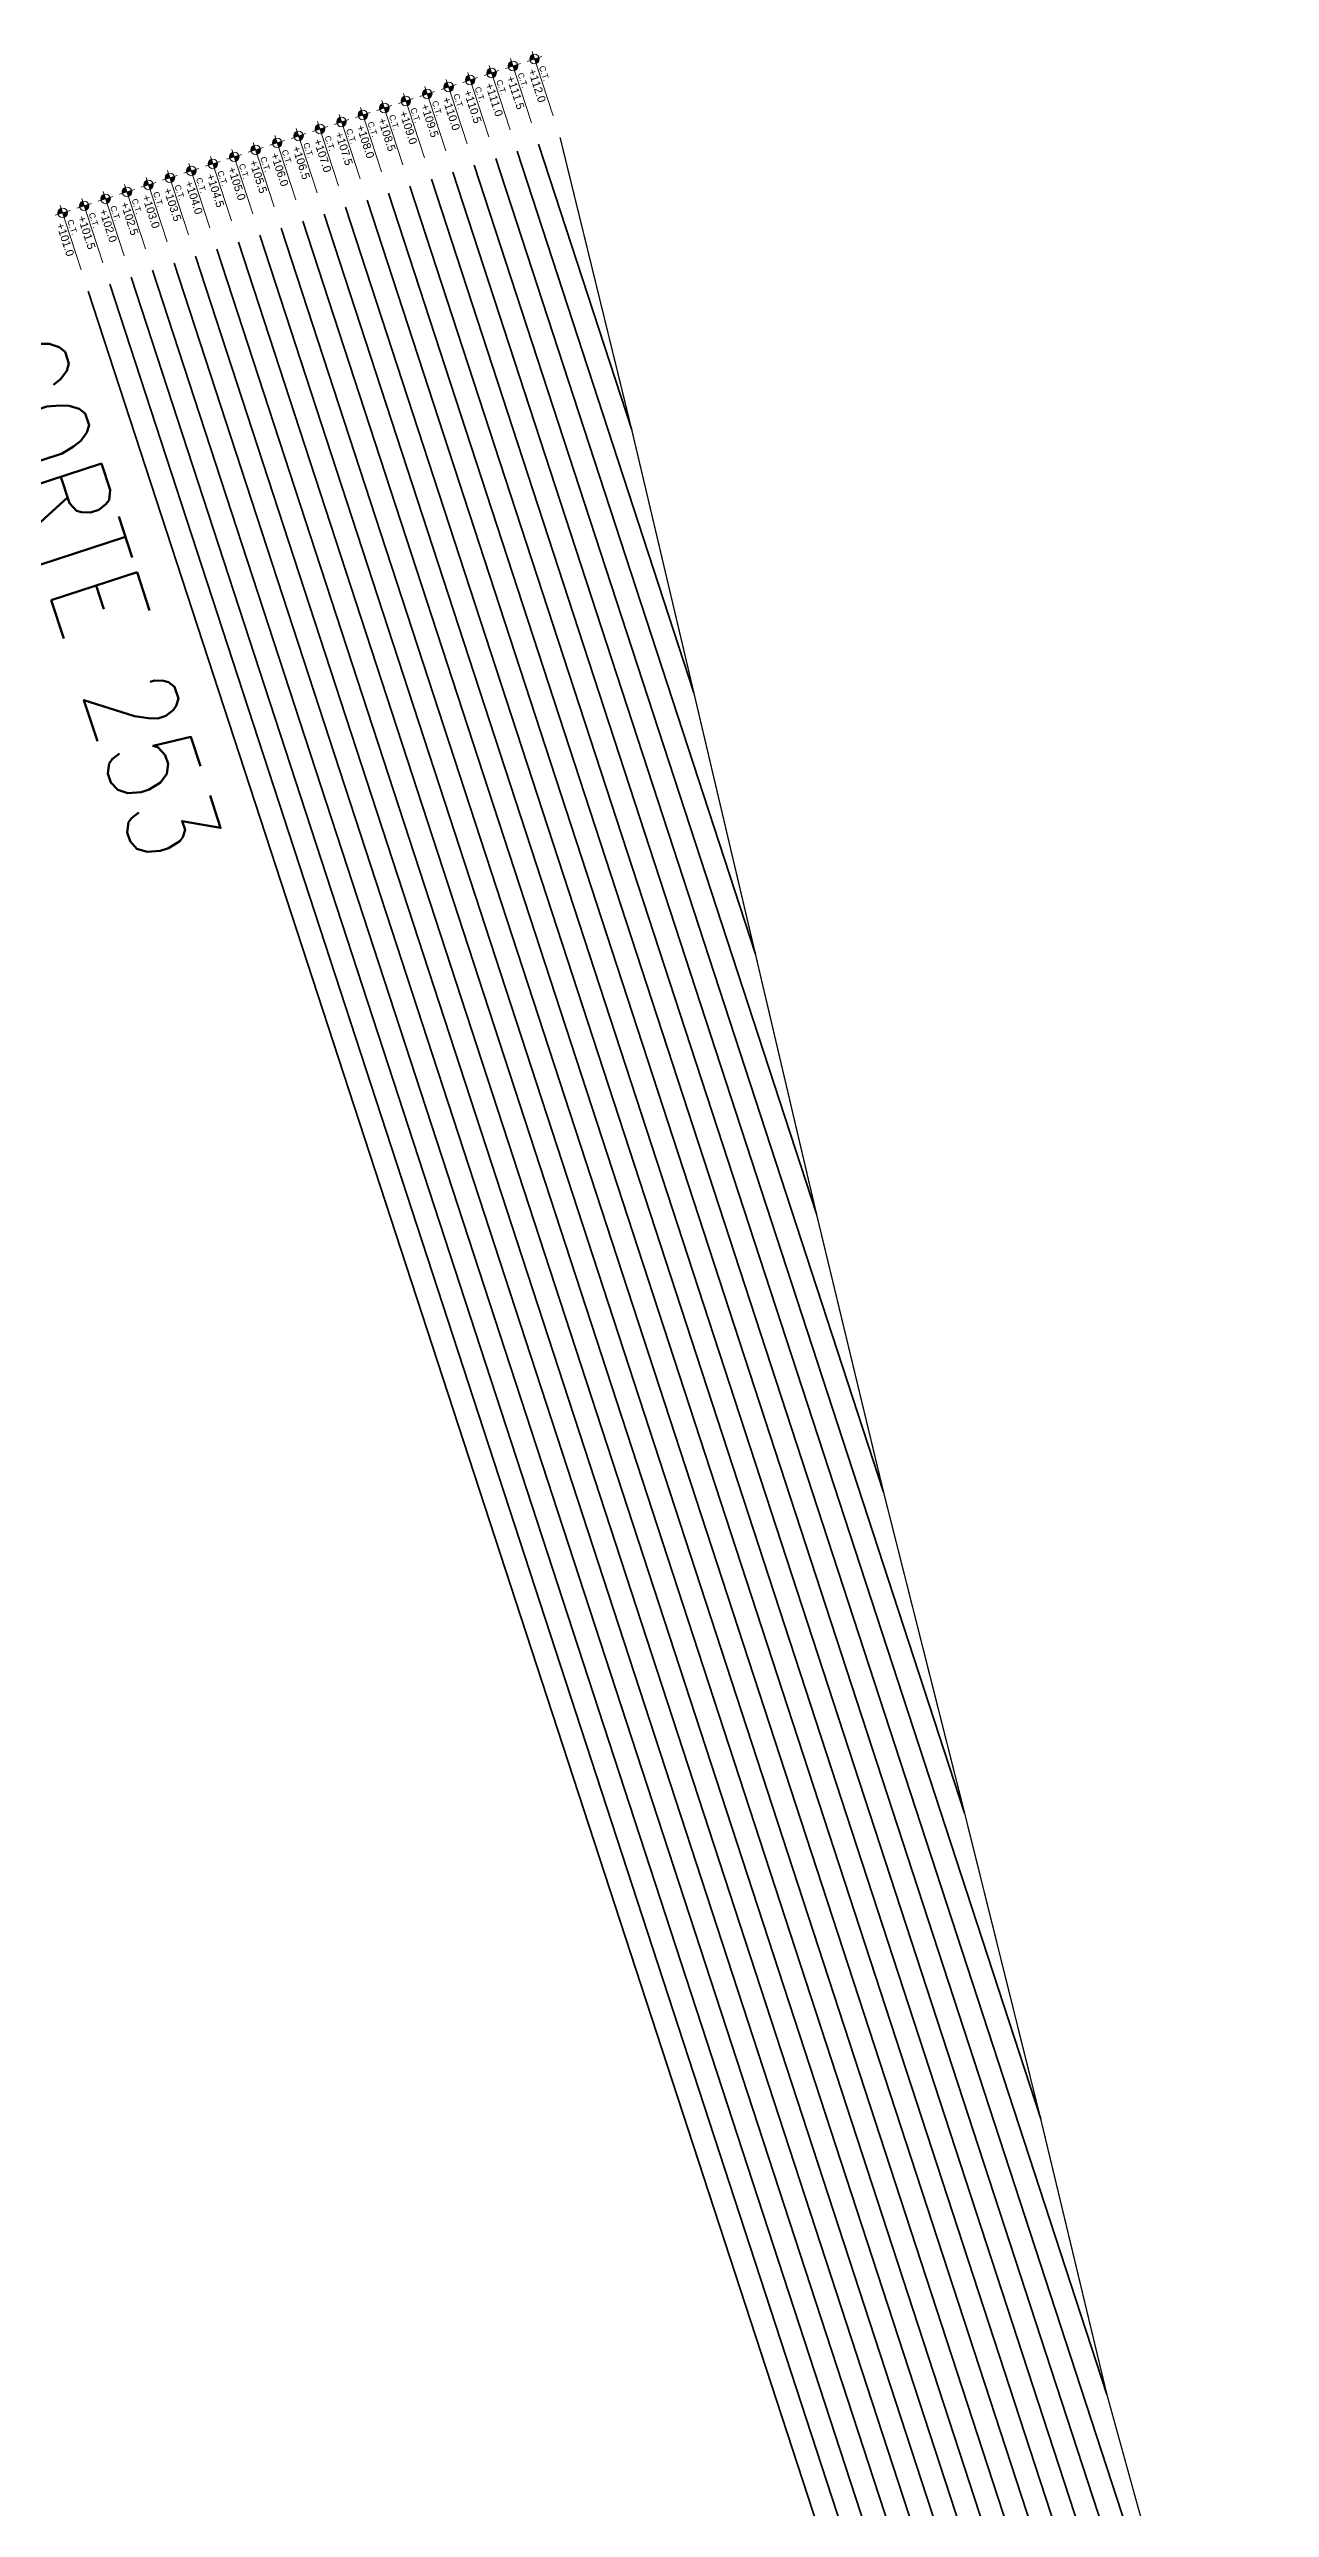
# Model space of a CAD drawing. Header units: metres. Extents: x 733085 to 734585, y 6084499 to 6087418.
# Drawn here: x 733184.6 to 733211.7, y 6086549.4 to 6086603.9 of the extents above; entities that cross this region are included whole.
import ezdxf
from ezdxf.enums import TextEntityAlignment as Align

# ---------------------------------------------------------------- set-up
doc = ezdxf.new("R2010")
doc.units = ezdxf.units.M
doc.header["$LTSCALE"] = 5
doc.header["$MEASUREMENT"] = 0
doc.layers.get('0').update_dxf_attribs({"color": 30})
for name, color, linetype, lineweight in [('A-ELEV-MBE1', 7, 'Continuous', 35), ('U-ANNO-SYMB', 3, 'Continuous', 18), ('U-ANNO-TEXT', 3, 'Continuous', 18)]:
    doc.layers.add(name, color=color, linetype=linetype, lineweight=lineweight)
doc.styles.add('E-ARIAL', font='arial.ttf')
doc.styles.add('E-ROMANS', font='romans.shx', dxfattribs={"width": 0.8})

# ---------------------------------------------------------------- blocks, each defined once
blk = doc.blocks.new('*U18')
at = {"lineweight": 0}
h = blk.add_hatch(color=256, dxfattribs=at)
edge = h.paths.add_edge_path()
edge.add_arc((0, 0), 200, 0, 90)
edge.add_line((0, 200), (0, 0))
edge.add_line((0, 0), (200, 0))
edge = h.paths.add_edge_path()
edge.add_line((0, 0), (-200, 0))
edge.add_arc((0, 0), 200, 180, 270)
edge.add_line((0, -200), (0, 0))
for p, q in [((2500, 0), (-325, 0)), ((0, 325), (0, -325))]:
    blk.add_line(p, q)
blk.add_circle((0, 0), 200)
at = {"style": 'E-ARIAL'}
blk.add_attdef('LEVEL', text='', height=250, dxfattribs=at).set_placement((371, 0), align=Align.BOTTOM_LEFT)
blk.add_attdef('HEIGHT', text='', height=250, dxfattribs=at).set_placement((371, -75), align=Align.TOP_LEFT)

msp = doc.modelspace()

# ---------------------------------------------------------------- linework, layer by layer
at = {"layer": 'A-ELEV-MBE1', "color": 252}
for p, q in [((733197.554, 6086595.508), (733195.49, 6086601.837)), ((733203.137, 6086571.948), (733193.588, 6086601.216)), ((733201.649, 6086578.121), (733194.064, 6086601.371)), ((733200.296, 6086583.88), (733194.539, 6086601.526)), ((733198.932, 6086589.672), (733195.014, 6086601.682)), ((733208.087, 6086551.941), (733192.162, 6086600.751)), ((733206.619, 6086558.053), (733192.638, 6086600.906)), ((733204.934, 6086564.829), (733193.113, 6086601.061)), ((733223.048, 6086499.638), (733190.261, 6086600.131)), ((733221.575, 6086505.765), (733190.736, 6086600.286)), ((733213.84, 6086531.085), (733191.212, 6086600.441)), ((733210.988, 6086541.438), (733191.687, 6086600.596)), ((733227.403, 6086481.453), (733188.835, 6086599.665)), ((733225.93, 6086487.579), (733189.31, 6086599.821)), ((733224.503, 6086493.567), (733189.785, 6086599.976)), ((733234.562, 6086453.063), (733186.933, 6086599.045)), ((733232.354, 6086461.441), (733187.409, 6086599.2)), ((733232.384, 6086462.963), (733187.884, 6086599.355)), ((733229.724, 6086472.727), (733188.359, 6086599.51)), ((733234.072, 6086449.727), (733185.507, 6086598.58)), ((733234.548, 6086449.882), (733185.983, 6086598.735)), ((733235.023, 6086450.037), (733186.458, 6086598.89))]:
    msp.add_line(p, q, dxfattribs=at)
at = {"layer": 'A-ELEV-MBE1', "ltscale": 0.15, "const_width": 0.03}
msp.add_lwpolyline([(733195.965, 6086601.992), (733197.554, 6086595.508), (733198.932, 6086589.672), (733200.296, 6086583.88), (733201.649, 6086578.121), (733203.137, 6086571.948), (733204.934, 6086564.829), (733206.619, 6086558.053), (733208.087, 6086551.941), (733210.988, 6086541.438), (733213.84, 6086531.085), (733221.575, 6086505.765), (733223.048, 6086499.638), (733224.503, 6086493.567), (733225.93, 6086487.579), (733227.403, 6086481.453), (733229.724, 6086472.727), (733232.384, 6086462.963), (733232.354, 6086461.441), (733234.562, 6086453.063), (733235.023, 6086450.037)], dxfattribs=at)

# ---------------------------------------------------------------- block references
at = {"layer": 'U-ANNO-SYMB', "color": 1}
ref = msp.add_blockref('*U18', (733195.398, 6086603.729), dxfattribs=dict(at, xscale=0.0005309734512920894, yscale=0.0005309734512920894, zscale=0.0005309734512920894, rotation=288.0695121838982))
ref.add_attrib('LEVEL', 'C.T.', dxfattribs={"layer": '0', "height": 0.1327, "rotation": 288.0695, "style": 'E-ARIAL'}).set_placement((733195.459, 6086603.542), align=Align.BOTTOM_LEFT)
ref.add_attrib('HEIGHT', '+112.0', dxfattribs={"layer": '0', "height": 0.1774, "rotation": 288.0695, "style": 'E-ARIAL'}).set_placement((733195.421, 6086603.529), align=Align.TOP_LEFT)
ref = msp.add_blockref('*U18', (733193.972, 6086603.264), dxfattribs=dict(at, xscale=0.0005309734512920894, yscale=0.0005309734512920894, zscale=0.0005309734512920894, rotation=288.0695121838982))
ref.add_attrib('LEVEL', 'C.T.', dxfattribs={"layer": '0', "height": 0.1327, "rotation": 288.0695, "style": 'E-ARIAL'}).set_placement((733194.033, 6086603.076), align=Align.BOTTOM_LEFT)
ref.add_attrib('HEIGHT', '+110.5', dxfattribs={"layer": '0', "height": 0.1774, "rotation": 288.0695, "style": 'E-ARIAL'}).set_placement((733193.995, 6086603.064), align=Align.TOP_LEFT)
ref = msp.add_blockref('*U18', (733194.447, 6086603.419), dxfattribs=dict(at, xscale=0.0005309734512920894, yscale=0.0005309734512920894, zscale=0.0005309734512920894, rotation=288.0695121838982))
ref.add_attrib('LEVEL', 'C.T.', dxfattribs={"layer": '0', "height": 0.1327, "rotation": 288.0695, "style": 'E-ARIAL'}).set_placement((733194.509, 6086603.231), align=Align.BOTTOM_LEFT)
ref.add_attrib('HEIGHT', '+111.0', dxfattribs={"layer": '0', "height": 0.1774, "rotation": 288.0695, "style": 'E-ARIAL'}).set_placement((733194.471, 6086603.219), align=Align.TOP_LEFT)
ref = msp.add_blockref('*U18', (733194.923, 6086603.574), dxfattribs=dict(at, xscale=0.0005309734512920894, yscale=0.0005309734512920894, zscale=0.0005309734512920894, rotation=288.0695121838982))
ref.add_attrib('LEVEL', 'C.T.', dxfattribs={"layer": '0', "height": 0.1327, "rotation": 288.0695, "style": 'E-ARIAL'}).set_placement((733194.984, 6086603.387), align=Align.BOTTOM_LEFT)
ref.add_attrib('HEIGHT', '+111.5', dxfattribs={"layer": '0', "height": 0.1774, "rotation": 288.0695, "style": 'E-ARIAL'}).set_placement((733194.946, 6086603.374), align=Align.TOP_LEFT)
ref = msp.add_blockref('*U18', (733192.071, 6086602.643), dxfattribs=dict(at, xscale=0.0005309734512920894, yscale=0.0005309734512920894, zscale=0.0005309734512920894, rotation=288.0695121838982))
ref.add_attrib('LEVEL', 'C.T.', dxfattribs={"layer": '0', "height": 0.1327, "rotation": 288.0695, "style": 'E-ARIAL'}).set_placement((733192.132, 6086602.456), align=Align.BOTTOM_LEFT)
ref.add_attrib('HEIGHT', '+108.5', dxfattribs={"layer": '0', "height": 0.1774, "rotation": 288.0695, "style": 'E-ARIAL'}).set_placement((733192.094, 6086602.444), align=Align.TOP_LEFT)
ref = msp.add_blockref('*U18', (733192.546, 6086602.798), dxfattribs=dict(at, xscale=0.0005309734512920894, yscale=0.0005309734512920894, zscale=0.0005309734512920894, rotation=288.0695121838982))
ref.add_attrib('LEVEL', 'C.T.', dxfattribs={"layer": '0', "height": 0.1327, "rotation": 288.0695, "style": 'E-ARIAL'}).set_placement((733192.607, 6086602.611), align=Align.BOTTOM_LEFT)
ref.add_attrib('HEIGHT', '+109.0', dxfattribs={"layer": '0', "height": 0.1774, "rotation": 288.0695, "style": 'E-ARIAL'}).set_placement((733192.569, 6086602.599), align=Align.TOP_LEFT)
ref = msp.add_blockref('*U18', (733193.021, 6086602.954), dxfattribs=dict(at, xscale=0.0005309734512920894, yscale=0.0005309734512920894, zscale=0.0005309734512920894, rotation=288.0695121838982))
ref.add_attrib('LEVEL', 'C.T.', dxfattribs={"layer": '0', "height": 0.1327, "rotation": 288.0695, "style": 'E-ARIAL'}).set_placement((733193.083, 6086602.766), align=Align.BOTTOM_LEFT)
ref.add_attrib('HEIGHT', '+109.5', dxfattribs={"layer": '0', "height": 0.1774, "rotation": 288.0695, "style": 'E-ARIAL'}).set_placement((733193.045, 6086602.754), align=Align.TOP_LEFT)
ref = msp.add_blockref('*U18', (733193.497, 6086603.109), dxfattribs=dict(at, xscale=0.0005309734512920894, yscale=0.0005309734512920894, zscale=0.0005309734512920894, rotation=288.0695121838982))
ref.add_attrib('LEVEL', 'C.T.', dxfattribs={"layer": '0', "height": 0.1327, "rotation": 288.0695, "style": 'E-ARIAL'}).set_placement((733193.558, 6086602.921), align=Align.BOTTOM_LEFT)
ref.add_attrib('HEIGHT', '+110.0', dxfattribs={"layer": '0', "height": 0.1774, "rotation": 288.0695, "style": 'E-ARIAL'}).set_placement((733193.52, 6086602.909), align=Align.TOP_LEFT)
ref = msp.add_blockref('*U18', (733190.645, 6086602.178), dxfattribs=dict(at, xscale=0.0005309734512920894, yscale=0.0005309734512920894, zscale=0.0005309734512920894, rotation=288.0695121838982))
ref.add_attrib('LEVEL', 'C.T.', dxfattribs={"layer": '0', "height": 0.1327, "rotation": 288.0695, "style": 'E-ARIAL'}).set_placement((733190.706, 6086601.991), align=Align.BOTTOM_LEFT)
ref.add_attrib('HEIGHT', '+107.0', dxfattribs={"layer": '0', "height": 0.1774, "rotation": 288.0695, "style": 'E-ARIAL'}).set_placement((733190.668, 6086601.978), align=Align.TOP_LEFT)
ref = msp.add_blockref('*U18', (733191.12, 6086602.333), dxfattribs=dict(at, xscale=0.0005309734512920894, yscale=0.0005309734512920894, zscale=0.0005309734512920894, rotation=288.0695121838982))
ref.add_attrib('LEVEL', 'C.T.', dxfattribs={"layer": '0', "height": 0.1327, "rotation": 288.0695, "style": 'E-ARIAL'}).set_placement((733191.181, 6086602.146), align=Align.BOTTOM_LEFT)
ref.add_attrib('HEIGHT', '+107.5', dxfattribs={"layer": '0', "height": 0.1774, "rotation": 288.0695, "style": 'E-ARIAL'}).set_placement((733191.143, 6086602.133), align=Align.TOP_LEFT)
ref = msp.add_blockref('*U18', (733191.595, 6086602.488), dxfattribs=dict(at, xscale=0.0005309734512920894, yscale=0.0005309734512920894, zscale=0.0005309734512920894, rotation=288.0695121838982))
ref.add_attrib('LEVEL', 'C.T.', dxfattribs={"layer": '0', "height": 0.1327, "rotation": 288.0695, "style": 'E-ARIAL'}).set_placement((733191.657, 6086602.301), align=Align.BOTTOM_LEFT)
ref.add_attrib('HEIGHT', '+108.0', dxfattribs={"layer": '0', "height": 0.1774, "rotation": 288.0695, "style": 'E-ARIAL'}).set_placement((733191.619, 6086602.289), align=Align.TOP_LEFT)
ref = msp.add_blockref('*U18', (733188.743, 6086601.558), dxfattribs=dict(at, xscale=0.0005309734512920894, yscale=0.0005309734512920894, zscale=0.0005309734512920894, rotation=288.0695121838982))
ref.add_attrib('LEVEL', 'C.T.', dxfattribs={"layer": '0', "height": 0.1327, "rotation": 288.0695, "style": 'E-ARIAL'}).set_placement((733188.804, 6086601.37), align=Align.BOTTOM_LEFT)
ref.add_attrib('HEIGHT', '+105.0', dxfattribs={"layer": '0', "height": 0.1774, "rotation": 288.0695, "style": 'E-ARIAL'}).set_placement((733188.767, 6086601.358), align=Align.TOP_LEFT)
ref = msp.add_blockref('*U18', (733189.219, 6086601.713), dxfattribs=dict(at, xscale=0.0005309734512920894, yscale=0.0005309734512920894, zscale=0.0005309734512920894, rotation=288.0695121838982))
ref.add_attrib('LEVEL', 'C.T.', dxfattribs={"layer": '0', "height": 0.1327, "rotation": 288.0695, "style": 'E-ARIAL'}).set_placement((733189.28, 6086601.525), align=Align.BOTTOM_LEFT)
ref.add_attrib('HEIGHT', '+105.5', dxfattribs={"layer": '0', "height": 0.1774, "rotation": 288.0695, "style": 'E-ARIAL'}).set_placement((733189.242, 6086601.513), align=Align.TOP_LEFT)
ref = msp.add_blockref('*U18', (733189.694, 6086601.868), dxfattribs=dict(at, xscale=0.0005309734512920894, yscale=0.0005309734512920894, zscale=0.0005309734512920894, rotation=288.0695121838982))
ref.add_attrib('LEVEL', 'C.T.', dxfattribs={"layer": '0', "height": 0.1327, "rotation": 288.0695, "style": 'E-ARIAL'}).set_placement((733189.755, 6086601.681), align=Align.BOTTOM_LEFT)
ref.add_attrib('HEIGHT', '+106.0', dxfattribs={"layer": '0', "height": 0.1774, "rotation": 288.0695, "style": 'E-ARIAL'}).set_placement((733189.717, 6086601.668), align=Align.TOP_LEFT)
ref = msp.add_blockref('*U18', (733190.169, 6086602.023), dxfattribs=dict(at, xscale=0.0005309734512920894, yscale=0.0005309734512920894, zscale=0.0005309734512920894, rotation=288.0695121838982))
ref.add_attrib('LEVEL', 'C.T.', dxfattribs={"layer": '0', "height": 0.1327, "rotation": 288.0695, "style": 'E-ARIAL'}).set_placement((733190.231, 6086601.836), align=Align.BOTTOM_LEFT)
ref.add_attrib('HEIGHT', '+106.5', dxfattribs={"layer": '0', "height": 0.1774, "rotation": 288.0695, "style": 'E-ARIAL'}).set_placement((733190.193, 6086601.823), align=Align.TOP_LEFT)
ref = msp.add_blockref('*U18', (733187.317, 6086601.093), dxfattribs=dict(at, xscale=0.0005309734512920894, yscale=0.0005309734512920894, zscale=0.0005309734512920894, rotation=288.0695121838982))
ref.add_attrib('LEVEL', 'C.T.', dxfattribs={"layer": '0', "height": 0.1327, "rotation": 288.0695, "style": 'E-ARIAL'}).set_placement((733187.378, 6086600.905), align=Align.BOTTOM_LEFT)
ref.add_attrib('HEIGHT', '+103.5', dxfattribs={"layer": '0', "height": 0.1774, "rotation": 288.0695, "style": 'E-ARIAL'}).set_placement((733187.341, 6086600.893), align=Align.TOP_LEFT)
ref = msp.add_blockref('*U18', (733187.793, 6086601.248), dxfattribs=dict(at, xscale=0.0005309734512920894, yscale=0.0005309734512920894, zscale=0.0005309734512920894, rotation=288.0695121838982))
ref.add_attrib('LEVEL', 'C.T.', dxfattribs={"layer": '0', "height": 0.1327, "rotation": 288.0695, "style": 'E-ARIAL'}).set_placement((733187.854, 6086601.06), align=Align.BOTTOM_LEFT)
ref.add_attrib('HEIGHT', '+104.0', dxfattribs={"layer": '0', "height": 0.1774, "rotation": 288.0695, "style": 'E-ARIAL'}).set_placement((733187.816, 6086601.048), align=Align.TOP_LEFT)
ref = msp.add_blockref('*U18', (733188.268, 6086601.403), dxfattribs=dict(at, xscale=0.0005309734512920894, yscale=0.0005309734512920894, zscale=0.0005309734512920894, rotation=288.0695121838982))
ref.add_attrib('LEVEL', 'C.T.', dxfattribs={"layer": '0', "height": 0.1327, "rotation": 288.0695, "style": 'E-ARIAL'}).set_placement((733188.329, 6086601.215), align=Align.BOTTOM_LEFT)
ref.add_attrib('HEIGHT', '+104.5', dxfattribs={"layer": '0', "height": 0.1774, "rotation": 288.0695, "style": 'E-ARIAL'}).set_placement((733188.291, 6086601.203), align=Align.TOP_LEFT)
ref = msp.add_blockref('*U18', (733185.416, 6086600.472), dxfattribs=dict(at, xscale=0.0005309734512920894, yscale=0.0005309734512920894, zscale=0.0005309734512920894, rotation=288.0695121838982))
ref.add_attrib('LEVEL', 'C.T.', dxfattribs={"layer": '0', "height": 0.1327, "rotation": 288.0695, "style": 'E-ARIAL'}).set_placement((733185.477, 6086600.285), align=Align.BOTTOM_LEFT)
ref.add_attrib('HEIGHT', '+101.5', dxfattribs={"layer": '0', "height": 0.1774, "rotation": 288.0695, "style": 'E-ARIAL'}).set_placement((733185.439, 6086600.272), align=Align.TOP_LEFT)
ref = msp.add_blockref('*U18', (733185.891, 6086600.627), dxfattribs=dict(at, xscale=0.0005309734512920894, yscale=0.0005309734512920894, zscale=0.0005309734512920894, rotation=288.0695121838982))
ref.add_attrib('LEVEL', 'C.T.', dxfattribs={"layer": '0', "height": 0.1327, "rotation": 288.0695, "style": 'E-ARIAL'}).set_placement((733185.952, 6086600.44), align=Align.BOTTOM_LEFT)
ref.add_attrib('HEIGHT', '+102.0', dxfattribs={"layer": '0', "height": 0.1774, "rotation": 288.0695, "style": 'E-ARIAL'}).set_placement((733185.915, 6086600.428), align=Align.TOP_LEFT)
ref = msp.add_blockref('*U18', (733186.367, 6086600.782), dxfattribs=dict(at, xscale=0.0005309734512920894, yscale=0.0005309734512920894, zscale=0.0005309734512920894, rotation=288.0695121838982))
ref.add_attrib('LEVEL', 'C.T.', dxfattribs={"layer": '0', "height": 0.1327, "rotation": 288.0695, "style": 'E-ARIAL'}).set_placement((733186.428, 6086600.595), align=Align.BOTTOM_LEFT)
ref.add_attrib('HEIGHT', '+102.5', dxfattribs={"layer": '0', "height": 0.1774, "rotation": 288.0695, "style": 'E-ARIAL'}).set_placement((733186.39, 6086600.583), align=Align.TOP_LEFT)
ref = msp.add_blockref('*U18', (733186.842, 6086600.937), dxfattribs=dict(at, xscale=0.0005309734512920894, yscale=0.0005309734512920894, zscale=0.0005309734512920894, rotation=288.0695121838982))
ref.add_attrib('LEVEL', 'C.T.', dxfattribs={"layer": '0', "height": 0.1327, "rotation": 288.0695, "style": 'E-ARIAL'}).set_placement((733186.903, 6086600.75), align=Align.BOTTOM_LEFT)
ref.add_attrib('HEIGHT', '+103.0', dxfattribs={"layer": '0', "height": 0.1774, "rotation": 288.0695, "style": 'E-ARIAL'}).set_placement((733186.865, 6086600.738), align=Align.TOP_LEFT)
ref = msp.add_blockref('*U18', (733184.941, 6086600.317), dxfattribs=dict(at, xscale=0.0005309734512920894, yscale=0.0005309734512920894, zscale=0.0005309734512920894, rotation=288.0695121838982))
ref.add_attrib('LEVEL', 'C.T.', dxfattribs={"layer": '0', "height": 0.1327, "rotation": 288.0695, "style": 'E-ARIAL'}).set_placement((733185.002, 6086600.13), align=Align.BOTTOM_LEFT)
ref.add_attrib('HEIGHT', '+101.0', dxfattribs={"layer": '0', "height": 0.1774, "rotation": 288.0695, "style": 'E-ARIAL'}).set_placement((733184.964, 6086600.117), align=Align.TOP_LEFT)

# ---------------------------------------------------------------- texts
at = {"layer": 'U-ANNO-TEXT', "insert": (733182.902, 6086597.204), "char_height": 2, "attachment_point": 7, "rotation": 288.0695, "style": 'E-ROMANS'}
msp.add_mtext('CORTE 253 ', dxfattribs=at)

doc.saveas('drawing.dxf')
